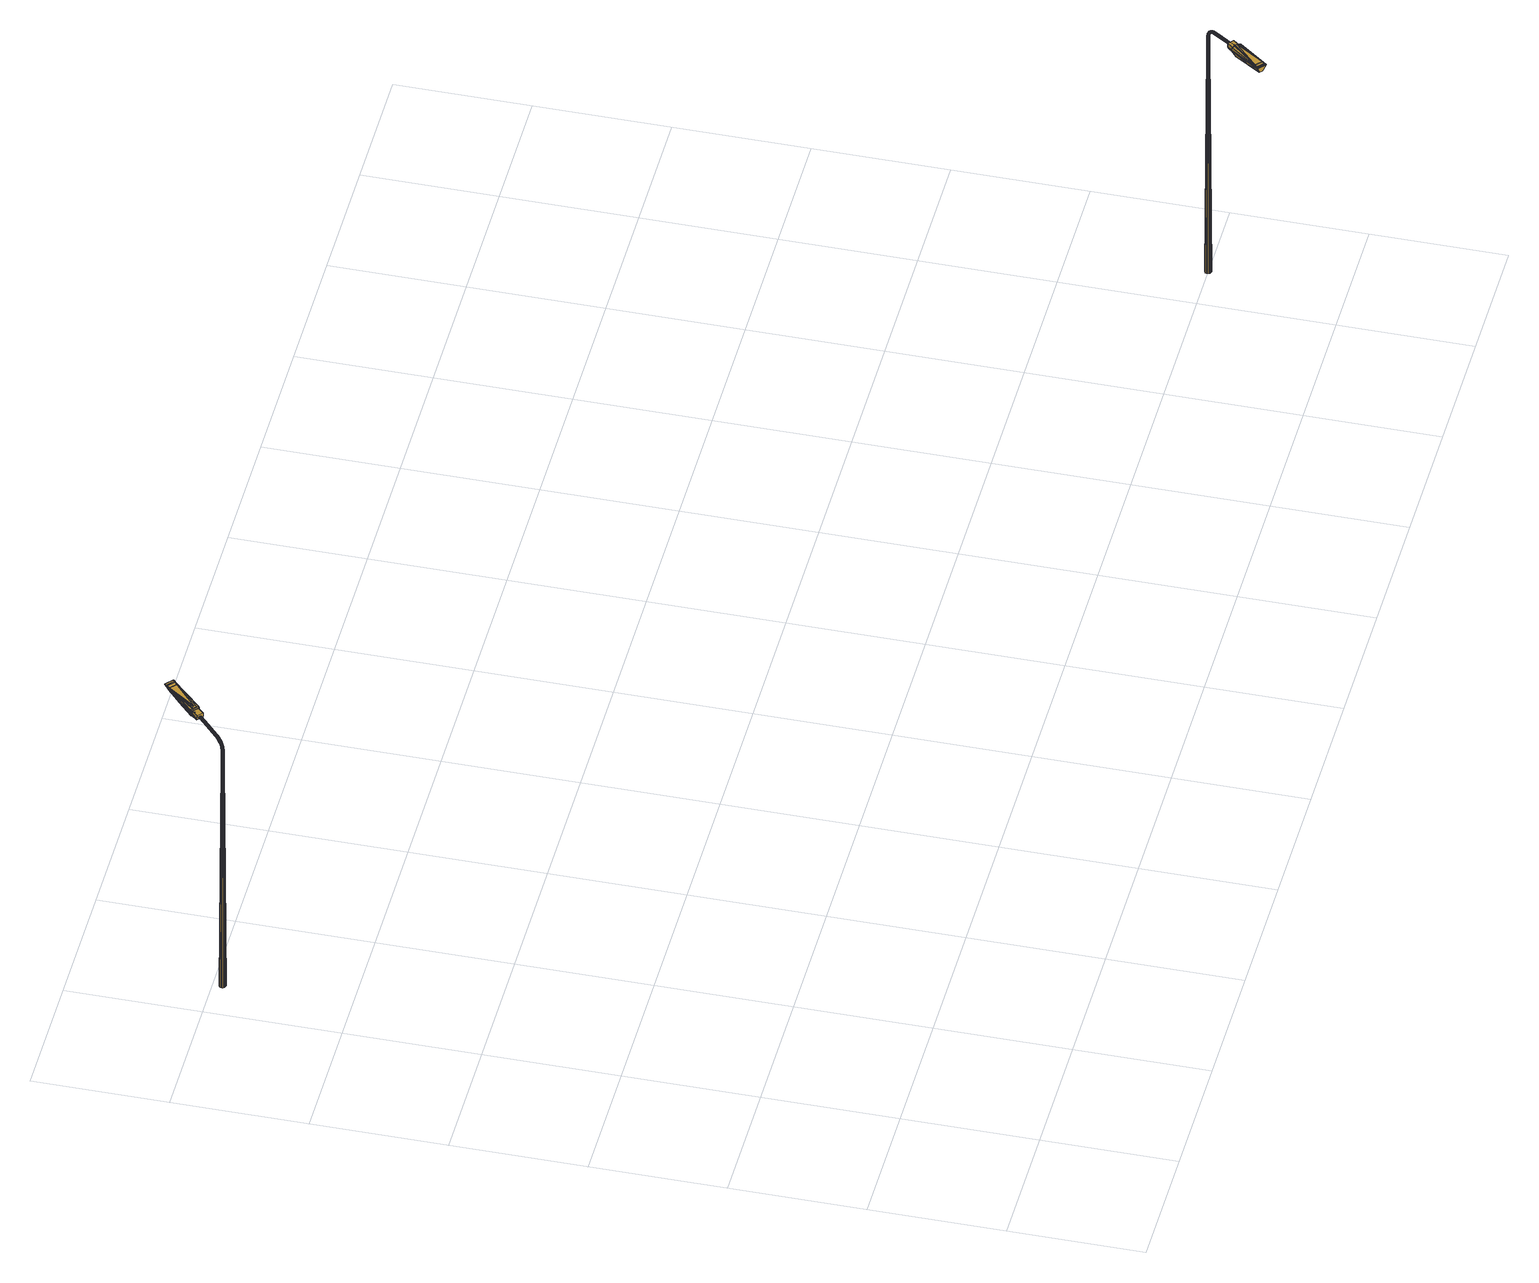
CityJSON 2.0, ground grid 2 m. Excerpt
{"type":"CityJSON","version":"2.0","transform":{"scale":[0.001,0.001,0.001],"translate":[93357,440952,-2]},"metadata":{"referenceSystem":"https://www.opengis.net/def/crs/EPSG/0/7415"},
"CityObjects":{
"cityfurniture1":{"type":"CityFurniture","attributes":{"Lichtpunttype":"Straatverlichting","Brondatum":"12-06-2019","Buurt_nummer":"62","Masttype":"MAST 6M LPH 6M ST VERJ D89 B1","Lamptype":"SON PRO E 50W E27","Buurtnaam":"Hillegersberg Noord","Nummer":"4","Geplaatst_op":"01-01-1998","Wijknummer":"6","Nivo":"0","Datum_laatste_mutatie":"07-06-2019","Straatnaam":"Wilgenoord","Thema":"Lichtmasten","Beheerobject":"23442/OVL-004","Armatuurtype":"490 SGS 203 1X SON 50W <NB>","Objecthoogte":"6","Klasse":"Tertiaire weg","Wijknaam":"Hillegersberg-Schiebroek","class":"Paal","function":"Lichtmast"},"geometry":[{"type":"MultiSurface","lod":"2","boundaries":[[[0,1,2,3,4,5]],[[6,7,8,9,10,11]],[[12,13,14,15,16,17]],[[18,19,20,21,22,23]],[[16,15,14,24,25,26]],[[11,10,9,27,28,29]],[[30,31,20,19,18,32]],[[23,22,21,33,34,35]],[[36,37,38,39]],[[40,41,42,31,30,32]],[[43,44,45,46,47,48]],[[14,49,50,24]],[[51,52,53,54]],[[55,56,45,44,43,57]],[[20,58,59,21]],[[49,60,61,50]],[[62,48,52,51]],[[26,25,24,2,1,0]],[[63,64,65,8,7,6]],[[9,66,67,27]],[[68,69,56,55,57,70]],[[71,5,72,73]],[[74,75,76,66]],[[61,77,78,79]],[[77,80,81,78]],[[82,71,73,83]],[[46,84,36,85]],[[37,82,83,38]],[[48,47,46,85,86,52]],[[80,6,11,81]],[[8,74,66,9]],[[87,88,89,90]],[[50,61,79,91]],[[85,36,39,92]],[[93,94,95,96]],[[97,98,99,100]],[[60,101,77,61]],[[102,23,35,103]],[[75,87,90,76]],[[24,50,91,2]],[[96,95,104,105]],[[59,96,105,106]],[[107,16,26,108]],[[109,63,6,80]],[[21,59,106,33]],[[95,51,54,104]],[[110,111,112,113]],[[88,32,18,89]],[[81,11,29,114]],[[98,115,116,99]],[[2,91,117,3]],[[94,62,51,95]],[[79,78,118,119]],[[52,86,85,92,120,53]],[[76,90,111,110]],[[27,67,121,122]],[[67,110,113,121]],[[66,76,110,67]],[[111,102,103,112]],[[123,124,125,126]],[[127,128,71,82]],[[90,89,102,111]],[[91,79,119,117]],[[115,107,108,116]],[[129,130,131,132]],[[58,93,96,59]],[[133,134,135,136]],[[124,137,138,125]],[[139,17,16,107]],[[84,140,37,36]],[[140,127,82,37]],[[101,109,80,77]],[[141,142,40,143]],[[144,141,143,145]],[[146,147,148,149]],[[13,150,49,14]],[[151,152,142,141]],[[136,135,153,154]],[[78,81,114,118]],[[89,18,23,102]],[[128,0,5,71]],[[135,144,145,153]],[[155,156,157,158]],[[159,160,98,97]],[[161,151,141,144]],[[162,57,43,163]],[[164,165,94,93]],[[147,166,167,148]],[[168,169,170,171]],[[31,172,58,20]],[[145,143,88,87]],[[56,97,100,45]],[[150,173,60,49]],[[132,131,174,175]],[[154,153,75,74]],[[176,177,123,178]],[[171,170,165,164]],[[156,179,180,157]],[[163,43,48,62]],[[153,145,87,75]],[[169,181,162,170]],[[166,155,158,167]],[[181,70,57,162]],[[182,168,171,183]],[[45,100,84,46]],[[184,133,136,185]],[[173,186,101,60]],[[186,187,109,101]],[[188,139,107,115]],[[42,183,172,31]],[[170,162,163,165]],[[116,108,128,127]],[[108,26,0,128]],[[99,116,127,140]],[[165,163,62,94]],[[69,159,97,56]],[[160,188,115,98]],[[143,40,32,88]],[[172,164,93,58]],[[187,189,63,109]],[[65,154,74,8]],[[183,171,164,172]],[[100,99,140,84]],[[190,191,192,193]],[[194,195,196,197]],[[198,199,200,201]],[[177,202,124,123]],[[203,204,168,182]],[[205,206,207,208,209,210]],[[211,212,202,177]],[[213,214,215,216]],[[217,210,209,218]],[[219,220,221,222]],[[223,213,216,224]],[[225,190,193,226]],[[220,227,228,221]],[[227,229,230,228]],[[231,232,155,166]],[[206,223,224,207]],[[233,203,182,234]],[[235,236,237,238]],[[239,240,241,242]],[[202,243,137,124]],[[191,194,197,192]],[[195,244,245,196]],[[246,231,166,147]],[[175,174,70,181]],[[245,247,201,248,249,250]],[[179,251,252,253,254,180]],[[152,255,233,234,256,142]],[[257,239,242,258]],[[214,235,238,215]],[[259,198,201,247,245,244]],[[260,261,184,185,262,189]],[[263,226,264,265,266,267]],[[268,211,177,176]],[[269,246,147,146]],[[270,267,266,243]],[[212,270,243,202]],[[271,268,176,252]],[[272,273,233,255,152,274]],[[275,276,277,184,261,260]],[[278,175,181,169]],[[279,280,179,156]],[[234,182,183,42]],[[281,271,252,251,179,280]],[[282,283,130,129]],[[256,234,42,41,40,142]],[[284,282,129,285]],[[126,125,186,173]],[[137,275,260,138]],[[232,279,156,155]],[[204,278,169,168]],[[243,266,275,137]],[[286,287,288,289]],[[290,291,159,69]],[[265,264,277,276,275,266]],[[292,274,152,151]],[[293,294,13,12,17,295]],[[192,197,296,287]],[[297,292,151,161]],[[296,298,292,297]],[[277,289,133,184]],[[226,193,286,264]],[[287,296,297,288]],[[197,196,298,296]],[[196,245,250,298]],[[193,192,287,286]],[[298,250,274,292]],[[291,299,160,159]],[[264,286,289,277]],[[289,288,134,133]],[[149,148,291,290]],[[273,300,203,233]],[[125,138,187,186]],[[157,180,295,301]],[[302,301,139,188]],[[158,157,301,302]],[[167,158,302,299]],[[288,297,161,134]],[[262,185,65,64,63,189]],[[134,161,144,135]],[[138,260,189,187]],[[185,136,154,65]],[[299,302,188,160]],[[301,295,17,139]],[[148,167,299,291]],[[303,126,173,150]],[[304,285,305,306]],[[305,132,175,278]],[[249,248,273,272,274,250]],[[300,306,204,203]],[[200,307,304,308]],[[178,123,126,303]],[[201,200,308,248]],[[294,303,150,13]],[[252,176,178,253]],[[248,308,300,273]],[[254,253,294,293,295,180]],[[307,284,285,304]],[[285,129,132,305]],[[309,217,218,310]],[[253,178,303,294]],[[308,304,306,300]],[[306,305,278,204]],[[117,119,311,312]],[[29,28,27,122,313,314]],[[53,120,92,315,316,317]],[[314,313,122,318,319,320]],[[3,117,312,321]],[[258,242,270,212]],[[112,103,322,323]],[[54,53,317,324]],[[113,112,323,325]],[[104,54,324,326]],[[106,105,327,328]],[[242,241,267,270]],[[329,257,258,330]],[[5,4,3,321,331,72]],[[105,104,326,327]],[[35,34,33,332,333,334]],[[103,35,334,322]],[[33,106,328,332]],[[229,335,336,230]],[[337,225,226,263,267,241]],[[216,215,338,339]],[[340,341,231,246]],[[341,342,232,231]],[[39,38,343,344]],[[338,345,282,284]],[[342,346,279,232]],[[224,216,339,199]],[[38,83,347,343]],[[207,224,199,198]],[[222,221,340,348]],[[92,39,344,315]],[[83,73,349,347]],[[350,351,352,353,354,355]],[[336,355,354,346]],[[353,352,271,281,280,354]],[[346,354,280,279]],[[345,356,283,282]],[[215,238,345,338]],[[221,228,341,340]],[[238,237,356,345]],[[72,331,321,357,358,359]],[[352,360,268,271]],[[351,361,360,352]],[[362,309,310,363]],[[335,364,355,336]],[[360,330,211,268]],[[330,258,212,211]],[[228,230,342,341]],[[365,146,149,366,131,130]],[[208,207,198,259,244,209]],[[361,329,330,360]],[[367,368,369,370]],[[368,362,363,369]],[[230,336,346,342]],[[218,209,244,195]],[[371,219,222,372,237,236]],[[372,222,348,373,356,237]],[[374,375,239,257]],[[376,374,257,329]],[[240,377,370,225,337,241]],[[339,338,284,307]],[[363,310,194,191]],[[375,378,240,239]],[[379,376,329,361]],[[348,340,246,269]],[[366,149,290,380,174,131]],[[369,363,191,190]],[[310,218,195,194]],[[378,381,367,370,377,240]],[[380,290,69,68,70,174]],[[364,382,383,351,350,355]],[[383,379,361,351]],[[370,369,190,225]],[[199,339,307,200]],[[384,220,219,385]],[[385,219,371,236,386,387]],[[318,388,325,323,322,334,333,332,328,327,326,324,317,316,315,344,343,347,349,359,358,357,389,390,391,392,320,319]],[[311,393,391,390]],[[312,311,390,389]],[[386,236,235,394]],[[356,373,348,269,395,283]],[[393,396,392,391]],[[397,398,399,206,205,210]],[[400,397,210,217]],[[395,269,146,365,130,283]],[[401,229,227,402]],[[403,404,400,405]],[[404,400,217,309]],[[406,385,384,407]],[[376,379,408,409]],[[402,227,220,384]],[[410,411,214,213]],[[399,412,223,206]],[[412,410,213,223]],[[413,414,415,416]],[[394,235,214,411]],[[417,362,368,418]],[[419,418,417,420]],[[335,229,401,421]],[[404,309,362,417]],[[411,410,412,399,398,397,400,404,417,418,422,423,424,415,414,409,408,425,426,427,421,401,402,384,385,387,386,394]],[[364,335,421,427]],[[416,415,424,428]],[[424,378,375,415]],[[383,382,364,427,426,425]],[[422,367,381,378,424,423]],[[415,375,374,414]],[[374,376,409,414]],[[424,423,429,428]],[[430,429,423,422]],[[418,368,367,422]],[[379,383,425,408]],[[431,427,426,425,432,433]],[[434,399,412,435]],[[407,384,402,436]],[[432,425,408,437]],[[438,409,414,413]],[[420,417,404,403]],[[439,401,421,440]],[[440,421,427,431]],[[435,412,410,441]],[[442,411,394,443]],[[437,408,409,438]],[[441,410,411,442]],[[405,400,397,444]],[[406,445,446,386,387,385]],[[436,402,401,439]],[[443,394,386,446]],[[434,447,444,397,398,399]],[[430,422,418,419]],[[122,121,388,318]],[[121,113,325,388]],[[114,29,314,396]],[[73,72,359,349]],[[118,114,396,393]],[[321,312,389,357]],[[119,118,393,311]],[[396,314,320,392]],[[448,449,450,451]],[[452,453,454,455]],[[456,457,458]],[[459,460,461]],[[462,463,464]],[[465,466,467]],[[451,450,468,469]],[[470,452,455,471]],[[472,473,474,475]],[[476,470,477,478,479]],[[480,481,482,483]],[[484,458,485,472,473,486,487,488,489]],[[490,475,474,491,492,493,469,468,494,495,496]],[[485,472,475,490]],[[497,498,499,478,477,500]],[[476,501,502,503,488,487,486,473,472,485,456,453,452,470]],[[487,488,504,493,492]],[[466,459,505,506,507]],[[466,508,509]],[[459,462,449,448]],[[501,510,502]],[[465,511,512]],[[513,465,512,514,462,464,515]],[[516,517,497,498]],[[518,462,514]],[[453,456,519,454]],[[473,486,491,474]],[[459,448,451,505]],[[503,510,489]],[[489,520,521,510]],[[456,485,490,496,519]],[[470,471,500,477]],[[498,516,522,499]],[[448,459,466,467,449]],[[466,465,513,515,464,462,459]],[[482,473,486,483]],[[489,503,488]],[[523,466,508]],[[521,501,476]],[[466,509,459]],[[460,459,466]],[[452,457,453]],[[510,501,521]],[[502,501,524,525]],[[463,461,460,523,508,509]],[[510,503,502]],[[503,502,525,526]],[[466,465,508]],[[459,463,462]],[[527,452,470]],[[508,465,513]],[[528,458,457,527]],[[498,497,529,507,506,499]],[[460,466,523]],[[463,459,509]],[[457,452,527]],[[458,456,485]],[[512,514,518,487,486,473,472,511]],[[459,461,463]],[[471,455,454,519,496,495,529,497,517,497,500]],[[462,464,515,513,465,467,449]],[[486,487,492,491]],[[449,467,494,468,450]],[[528,520,489,484,458]],[[467,466,507,529,495,494]],[[488,503,526,504]],[[520,528,527,470,476,521]],[[463,509,508,513,515,464]],[[457,456,453]],[[451,469,493,504,526,525,524,479,478,499,522,499,506,505]],[[501,476,479,524]],[[530,531,532,533]],[[533,534,535,532]],[[536,537,538,533,532,539]],[[538,540,534,533]],[[541,542,543,544,540,538,537]],[[545,531,530,546]],[[547,548,549,536,539,550,551]],[[532,535,550,539]],[[541,549,548,542]],[[532,531,545,552,553,535]],[[537,536,549,541]],[[554,555,546,530,533,534]]]}]},
"cityfurniture2":{"type":"CityFurniture","attributes":{"Lichtpunttype":"Straatverlichting","Brondatum":"12-06-2019","Buurt_nummer":"62","Masttype":"MAST 6M LPH 6M ST VERJ D89 B1","Lamptype":"SON PRO E 50W E27","Buurtnaam":"Hillegersberg Noord","Nummer":"3","Geplaatst_op":"01-01-1998","Wijknummer":"6","Nivo":"0","Datum_laatste_mutatie":"07-06-2019","Straatnaam":"Wilgenoord","Thema":"Lichtmasten","Beheerobject":"23442/OVL-003","Armatuurtype":"490 SGS 203 1X SON 50W <NB>","Objecthoogte":"6","Klasse":"Tertiaire weg","Wijknaam":"Hillegersberg-Schiebroek","class":"Paal","function":"Lichtmast"},"geometry":[{"type":"MultiSurface","lod":"2","boundaries":[[[556,557,558,559,560,561]],[[562,563,564,565,566,567]],[[568,569,570,571,572,573]],[[574,575,576,577,578,579]],[[572,571,570,580,581,582]],[[567,566,565,583,584,585]],[[586,587,576,575,574,588]],[[579,578,577,589,590,591]],[[592,593,594,595]],[[596,597,598,587,586,588]],[[599,600,601,602,603,604]],[[570,605,606,580]],[[607,608,609,610]],[[611,612,601,600,599,613]],[[576,614,615,577]],[[605,616,617,606]],[[618,604,608,607]],[[582,581,580,558,557,556]],[[619,620,621,564,563,562]],[[565,622,623,583]],[[624,625,612,611,613,626]],[[627,561,628,629]],[[630,631,632,622]],[[617,633,634,635]],[[633,636,637,634]],[[638,627,629,639]],[[602,640,592,641]],[[593,638,639,594]],[[604,603,602,641,642,608]],[[636,562,567,637]],[[564,630,622,565]],[[643,644,645,646]],[[606,617,635,647]],[[641,592,595,648]],[[649,650,651,652]],[[653,654,655,656]],[[616,657,633,617]],[[658,579,591,659]],[[631,643,646,632]],[[580,606,647,558]],[[652,651,660,661]],[[615,652,661,662]],[[663,572,582,664]],[[665,619,562,636]],[[577,615,662,589]],[[651,607,610,660]],[[666,667,668,669]],[[644,588,574,645]],[[637,567,585,670]],[[654,671,672,655]],[[558,647,673,559]],[[650,618,607,651]],[[635,634,674,675]],[[608,642,641,648,676,609]],[[632,646,667,666]],[[583,623,677,678]],[[623,666,669,677]],[[622,632,666,623]],[[667,658,659,668]],[[679,680,681,682]],[[683,684,627,638]],[[646,645,658,667]],[[647,635,675,673]],[[671,663,664,672]],[[685,686,687,688]],[[614,649,652,615]],[[689,690,691,692]],[[680,693,694,681]],[[695,573,572,663]],[[640,696,593,592]],[[696,683,638,593]],[[657,665,636,633]],[[697,698,596,699]],[[700,697,699,701]],[[702,703,704,705]],[[569,706,605,570]],[[707,708,698,697]],[[692,691,709,710]],[[634,637,670,674]],[[645,574,579,658]],[[684,556,561,627]],[[691,700,701,709]],[[711,712,713,714]],[[715,716,654,653]],[[717,707,697,700]],[[718,613,599,719]],[[720,721,650,649]],[[703,722,723,704]],[[724,725,726,727]],[[587,728,614,576]],[[701,699,644,643]],[[612,653,656,601]],[[706,729,616,605]],[[688,687,730,731]],[[710,709,631,630]],[[732,733,679,734]],[[727,726,721,720]],[[712,735,736,713]],[[719,599,604,618]],[[709,701,643,631]],[[725,737,718,726]],[[722,711,714,723]],[[737,626,613,718]],[[738,724,727,739]],[[601,656,640,602]],[[740,689,692,741]],[[729,742,657,616]],[[742,743,665,657]],[[744,695,663,671]],[[598,739,728,587]],[[726,718,719,721]],[[672,664,684,683]],[[664,582,556,684]],[[655,672,683,696]],[[721,719,618,650]],[[625,715,653,612]],[[716,744,671,654]],[[699,596,588,644]],[[728,720,649,614]],[[743,745,619,665]],[[621,710,630,564]],[[739,727,720,728]],[[656,655,696,640]],[[746,747,748,749]],[[750,751,752,753]],[[754,755,756,757]],[[733,758,680,679]],[[759,760,724,738]],[[761,762,763,764,765,766]],[[767,768,758,733]],[[769,770,771,772]],[[773,766,765,774]],[[775,776,777,778]],[[779,769,772,780]],[[781,746,749,782]],[[776,783,784,777]],[[783,785,786,784]],[[787,788,711,722]],[[762,779,780,763]],[[789,759,738,790]],[[791,792,793,794]],[[795,796,797,798]],[[758,799,693,680]],[[747,750,753,748]],[[751,800,801,752]],[[802,787,722,703]],[[731,730,626,737]],[[801,803,757,804,805,806]],[[735,807,808,809,810,736]],[[708,811,789,790,812,698]],[[813,795,798,814]],[[770,791,794,771]],[[815,754,757,803,801,800]],[[816,817,740,741,818,745]],[[819,782,820,821,822,823]],[[824,767,733,732]],[[825,802,703,702]],[[826,823,822,799]],[[768,826,799,758]],[[827,824,732,808]],[[828,829,789,811,708,830]],[[831,832,833,740,817,816]],[[834,731,737,725]],[[835,836,735,712]],[[790,738,739,598]],[[837,827,808,807,735,836]],[[838,839,686,685]],[[812,790,598,597,596,698]],[[840,838,685,841]],[[682,681,742,729]],[[693,831,816,694]],[[788,835,712,711]],[[760,834,725,724]],[[799,822,831,693]],[[842,843,844,845]],[[846,847,715,625]],[[821,820,833,832,831,822]],[[848,830,708,707]],[[849,850,569,568,573,851]],[[748,753,852,843]],[[853,848,707,717]],[[852,854,848,853]],[[833,845,689,740]],[[782,749,842,820]],[[843,852,853,844]],[[753,752,854,852]],[[752,801,806,854]],[[749,748,843,842]],[[854,806,830,848]],[[847,855,716,715]],[[820,842,845,833]],[[845,844,690,689]],[[705,704,847,846]],[[829,856,759,789]],[[681,694,743,742]],[[713,736,851,857]],[[858,857,695,744]],[[714,713,857,858]],[[723,714,858,855]],[[844,853,717,690]],[[818,741,621,620,619,745]],[[690,717,700,691]],[[694,816,745,743]],[[741,692,710,621]],[[855,858,744,716]],[[857,851,573,695]],[[704,723,855,847]],[[859,682,729,706]],[[860,841,861,862]],[[861,688,731,834]],[[805,804,829,828,830,806]],[[856,862,760,759]],[[756,863,860,864]],[[734,679,682,859]],[[757,756,864,804]],[[850,859,706,569]],[[808,732,734,809]],[[804,864,856,829]],[[810,809,850,849,851,736]],[[863,840,841,860]],[[841,685,688,861]],[[865,773,774,866]],[[809,734,859,850]],[[864,860,862,856]],[[862,861,834,760]],[[673,675,867,868]],[[585,584,583,678,869,870]],[[609,676,648,871,872,873]],[[870,869,678,874,875,876]],[[559,673,868,877]],[[814,798,826,768]],[[668,659,878,879]],[[610,609,873,880]],[[669,668,879,881]],[[660,610,880,882]],[[662,661,883,884]],[[798,797,823,826]],[[885,813,814,886]],[[561,560,559,877,887,628]],[[661,660,882,883]],[[591,590,589,888,889,890]],[[659,591,890,878]],[[589,662,884,888]],[[785,891,892,786]],[[893,781,782,819,823,797]],[[772,771,894,895]],[[896,897,787,802]],[[897,898,788,787]],[[595,594,899,900]],[[894,901,838,840]],[[898,902,835,788]],[[780,772,895,755]],[[594,639,903,899]],[[763,780,755,754]],[[778,777,896,904]],[[648,595,900,871]],[[639,629,905,903]],[[906,907,908,909,910,911]],[[892,911,910,902]],[[909,908,827,837,836,910]],[[902,910,836,835]],[[901,912,839,838]],[[771,794,901,894]],[[777,784,897,896]],[[794,793,912,901]],[[628,887,877,913,914,915]],[[908,916,824,827]],[[907,917,916,908]],[[918,865,866,919]],[[891,920,911,892]],[[916,886,767,824]],[[886,814,768,767]],[[784,786,898,897]],[[921,702,705,922,687,686]],[[764,763,754,815,800,765]],[[917,885,886,916]],[[923,924,925,926]],[[924,918,919,925]],[[786,892,902,898]],[[774,765,800,751]],[[927,775,778,928,793,792]],[[928,778,904,929,912,793]],[[930,931,795,813]],[[932,930,813,885]],[[796,933,926,781,893,797]],[[895,894,840,863]],[[919,866,750,747]],[[931,934,796,795]],[[935,932,885,917]],[[904,896,802,825]],[[922,705,846,936,730,687]],[[925,919,747,746]],[[866,774,751,750]],[[934,937,923,926,933,796]],[[936,846,625,624,626,730]],[[920,938,939,907,906,911]],[[939,935,917,907]],[[926,925,746,781]],[[755,895,863,756]],[[940,776,775,941]],[[941,775,927,792,942,943]],[[874,944,881,879,878,890,889,888,884,883,882,880,873,872,871,900,899,903,905,915,914,913,945,946,947,948,876,875]],[[867,949,947,946]],[[868,867,946,945]],[[942,792,791,950]],[[912,929,904,825,951,839]],[[949,952,948,947]],[[953,954,955,762,761,766]],[[956,953,766,773]],[[951,825,702,921,686,839]],[[957,785,783,958]],[[959,960,956,961]],[[960,956,773,865]],[[962,941,940,963]],[[932,935,964,965]],[[958,783,776,940]],[[966,967,770,769]],[[955,968,779,762]],[[968,966,769,779]],[[969,970,971,972]],[[950,791,770,967]],[[973,918,924,974]],[[975,974,973,976]],[[891,785,957,977]],[[960,865,918,973]],[[967,966,968,955,954,953,956,960,973,974,978,979,980,971,970,965,964,981,982,983,977,957,958,940,941,943,942,950]],[[920,891,977,983]],[[972,971,980,984]],[[980,934,931,971]],[[939,938,920,983,982,981]],[[978,923,937,934,980,979]],[[971,931,930,970]],[[930,932,965,970]],[[980,979,985,984]],[[986,985,979,978]],[[974,924,923,978]],[[935,939,981,964]],[[987,983,982,981,988,989]],[[990,955,968,991]],[[963,940,958,992]],[[988,981,964,993]],[[994,965,970,969]],[[976,973,960,959]],[[995,957,977,996]],[[996,977,983,987]],[[991,968,966,997]],[[998,967,950,999]],[[993,964,965,994]],[[997,966,967,998]],[[961,956,953,1000]],[[962,1001,1002,942,943,941]],[[992,958,957,995]],[[999,950,942,1002]],[[990,1003,1000,953,954,955]],[[986,978,974,975]],[[678,677,944,874]],[[677,669,881,944]],[[670,585,870,952]],[[629,628,915,905]],[[674,670,952,949]],[[877,868,945,913]],[[675,674,949,867]],[[952,870,876,948]],[[1004,1005,1006,1007]],[[1008,1009,1010,1011]],[[1012,1013,1014]],[[1015,1016,1017]],[[1018,1019,1020]],[[1021,1022,1023]],[[1007,1006,1024,1025]],[[1026,1008,1011,1027]],[[1028,1029,1030,1031]],[[1032,1026,1033,1034,1035]],[[1036,1037,1038,1039]],[[1040,1014,1041,1028,1029,1042,1043,1044,1045]],[[1046,1031,1030,1047,1048,1049,1025,1024,1050,1051,1052]],[[1041,1028,1031,1046]],[[1053,1054,1055,1034,1033,1056]],[[1032,1057,1058,1059,1044,1043,1042,1029,1028,1041,1012,1009,1008,1026]],[[1043,1044,1060,1049,1048]],[[1022,1015,1061,1062,1063]],[[1022,1064,1065]],[[1015,1018,1005,1004]],[[1057,1066,1058]],[[1021,1067,1068]],[[1069,1021,1068,1070,1018,1020,1071]],[[1072,1073,1053,1054]],[[1074,1018,1070]],[[1009,1012,1075,1010]],[[1029,1042,1047,1030]],[[1015,1004,1007,1061]],[[1059,1066,1045]],[[1045,1076,1077,1066]],[[1012,1041,1046,1052,1075]],[[1026,1027,1056,1033]],[[1054,1072,1078,1055]],[[1004,1015,1022,1023,1005]],[[1022,1021,1069,1071,1020,1018,1015]],[[1038,1029,1042,1039]],[[1045,1059,1044]],[[1079,1022,1064]],[[1077,1057,1032]],[[1022,1065,1015]],[[1016,1015,1022]],[[1008,1013,1009]],[[1066,1057,1077]],[[1058,1057,1080,1081]],[[1019,1017,1016,1079,1064,1065]],[[1066,1059,1058]],[[1059,1058,1081,1082]],[[1022,1021,1064]],[[1015,1019,1018]],[[1083,1008,1026]],[[1064,1021,1069]],[[1084,1014,1013,1083]],[[1054,1053,1085,1063,1062,1055]],[[1016,1022,1079]],[[1019,1015,1065]],[[1013,1008,1083]],[[1014,1012,1041]],[[1068,1070,1074,1043,1042,1029,1028,1067]],[[1015,1017,1019]],[[1027,1011,1010,1075,1052,1051,1085,1053,1073,1053,1056]],[[1018,1020,1071,1069,1021,1023,1005]],[[1042,1043,1048,1047]],[[1005,1023,1050,1024,1006]],[[1084,1076,1045,1040,1014]],[[1023,1022,1063,1085,1051,1050]],[[1044,1059,1082,1060]],[[1076,1084,1083,1026,1032,1077]],[[1019,1065,1064,1069,1071,1020]],[[1013,1012,1009]],[[1007,1025,1049,1060,1082,1081,1080,1035,1034,1055,1078,1055,1062,1061]],[[1057,1032,1035,1080]],[[1086,1087,1088,1089]],[[1089,1090,1091,1088]],[[1092,1093,1094,1089,1088,1095]],[[1094,1096,1090,1089]],[[1097,1098,1099,1100,1096,1094,1093]],[[1101,1087,1086,1102]],[[1103,1104,1105,1092,1095,1106,1107]],[[1088,1091,1106,1095]],[[1097,1105,1104,1098]],[[1088,1087,1101,1108,1109,1091]],[[1093,1092,1105,1097]],[[1110,1111,1102,1086,1089,1090]]]}]}
},
"vertices":[
[496,11915,4779],[496,11914,4782],[495,11913,4784],[509,11929,4792],[510,11930,4789],[510,11930,4787],[487,11883,4790],[488,11881,4790],[490,11879,4791],[505,11895,4802],[502,11897,4801],[501,11899,4801],[461,11874,4746],[459,11873,4748],[471,11886,4762],[471,11886,4760],[473,11888,4758],[461,11875,4744],[522,11887,4788],[523,11887,4786],[524,11888,4784],[537,11904,4792],[537,11903,4794],[537,11903,4796],[483,11899,4774],[483,11900,4772],[484,11901,4770],[519,11912,4810],[517,11914,4810],[516,11916,4809],[510,11873,4776],[511,11874,4774],[509,11872,4778],[551,11920,4797],[551,11920,4799],[551,11919,4802],[523,11923,4774],[519,11927,4776],[532,11942,4780],[536,11938,4778],[497,11858,4766],[498,11859,4764],[499,11860,4762],[506,11890,4758],[505,11893,4758],[503,11894,4757],[515,11907,4766],[516,11905,4767],[518,11903,4767],[469,11883,4766],[481,11897,4778],[534,11914,4776],[530,11917,4774],[544,11932,4778],[547,11929,4780],[494,11880,4747],[492,11881,4746],[496,11878,4747],[525,11890,4779],[538,11905,4787],[468,11880,4770],[481,11894,4782],[521,11899,4769],[474,11868,4777],[475,11866,4777],[477,11864,4777],[508,11892,4801],[524,11909,4809],[484,11869,4734],[482,11870,4734],[486,11867,4734],[512,11930,4782],[524,11946,4792],[526,11945,4787],[495,11876,4790],[499,11874,4788],[513,11890,4799],[482,11890,4786],[496,11906,4796],[495,11910,4793],[484,11887,4788],[498,11903,4799],[515,11929,4778],[529,11944,4783],[511,11910,4767],[527,11921,4773],[529,11920,4773],[503,11872,4786],[506,11871,4782],[520,11887,4793],[517,11888,4796],[494,11912,4788],[540,11935,4778],[525,11892,4775],[524,11896,4771],[536,11910,4778],[538,11907,4782],[488,11885,4747],[484,11887,4748],[495,11899,4760],[499,11897,4758],[469,11876,4773],[534,11903,4801],[549,11919,4806],[550,11925,4783],[551,11922,4787],[552,11920,4792],[476,11889,4754],[487,11901,4766],[471,11872,4775],[527,11906,4808],[531,11904,4805],[546,11921,4810],[543,11923,4813],[512,11919,4808],[480,11888,4751],[491,11901,4762],[508,11928,4796],[510,11923,4805],[509,11925,4801],[541,11934,4778],[538,11926,4815],[534,11929,4816],[437,11845,4719],[437,11840,4722],[447,11851,4740],[446,11855,4738],[503,11914,4771],[499,11915,4775],[465,11836,4688],[463,11840,4687],[469,11848,4704],[472,11843,4705],[458,11835,4744],[463,11833,4742],[473,11845,4760],[469,11847,4761],[438,11835,4723],[448,11846,4742],[465,11877,4741],[506,11913,4769],[482,11844,4755],[486,11845,4751],[494,11857,4770],[478,11844,4758],[490,11858,4773],[459,11844,4687],[455,11847,4687],[462,11855,4704],[466,11851,4704],[457,11871,4751],[472,11832,4738],[475,11833,4735],[486,11859,4775],[481,11861,4777],[445,11849,4689],[441,11849,4691],[448,11857,4709],[452,11857,4707],[478,11873,4734],[474,11876,4736],[468,11832,4740],[499,11874,4748],[510,11886,4760],[513,11879,4766],[512,11882,4762],[450,11849,4688],[457,11856,4705],[491,11854,4741],[490,11858,4738],[501,11870,4751],[502,11866,4754],[512,11875,4770],[456,11866,4755],[477,11856,4720],[480,11852,4721],[431,11841,4697],[430,11836,4699],[438,11849,4717],[437,11847,4693],[443,11855,4711],[489,11863,4736],[490,11850,4744],[501,11863,4758],[454,11838,4744],[465,11850,4762],[457,11863,4758],[458,11858,4760],[469,11876,4738],[461,11854,4761],[430,11803,4658],[435,11801,4658],[439,11806,4681],[434,11808,4681],[440,11801,4657],[445,11802,4656],[449,11806,4678],[444,11806,4680],[452,11807,4654],[455,11811,4653],[459,11815,4673],[457,11812,4675],[429,11831,4701],[481,11839,4729],[481,11843,4726],[447,11802,4611],[449,11803,4611],[449,11804,4632],[448,11803,4633],[447,11801,4633],[445,11800,4611],[423,11829,4678],[423,11825,4680],[454,11812,4610],[454,11817,4610],[455,11818,4631],[455,11813,4631],[441,11798,4611],[442,11799,4634],[448,11831,4610],[443,11834,4610],[444,11834,4630],[448,11832,4630],[452,11807,4611],[453,11808,4632],[425,11806,4658],[430,11811,4682],[438,11835,4610],[439,11836,4631],[433,11836,4610],[434,11837,4631],[445,11843,4669],[440,11843,4670],[478,11836,4732],[488,11848,4748],[453,11822,4610],[451,11827,4610],[451,11828,4630],[454,11823,4631],[417,11811,4634],[419,11807,4635],[422,11810,4658],[420,11814,4658],[430,11826,4703],[449,11803,4655],[453,11809,4677],[450,11841,4669],[455,11810,4676],[462,11818,4695],[461,11817,4696],[459,11815,4697],[435,11845,4694],[434,11844,4695],[441,11852,4714],[442,11853,4713],[477,11835,4733],[486,11846,4750],[416,11816,4634],[419,11819,4657],[451,11806,4655],[451,11842,4744],[451,11840,4744],[463,11852,4761],[428,11814,4682],[436,11818,4704],[434,11820,4704],[433,11822,4703],[427,11815,4681],[425,11834,4677],[454,11839,4668],[424,11820,4681],[428,11838,4675],[468,11825,4716],[469,11827,4714],[467,11824,4717],[441,11831,4724],[442,11829,4725],[444,11827,4725],[481,11848,4723],[436,11843,4672],[431,11841,4673],[430,11839,4674],[460,11830,4669],[457,11834,4669],[461,11825,4670],[466,11831,4689],[440,11815,4703],[445,11813,4703],[453,11822,4723],[448,11824,4724],[474,11860,4719],[469,11863,4720],[462,11822,4719],[451,11863,4730],[449,11862,4732],[452,11865,4729],[450,11813,4701],[458,11822,4722],[455,11814,4699],[465,11865,4721],[472,11830,4711],[456,11866,4726],[460,11867,4723],[447,11859,4735],[466,11827,4691],[473,11838,4707],[473,11834,4709],[461,11821,4672],[465,11822,4693],[436,11797,4611],[437,11798,4634],[523,11942,4806],[522,11944,4802],[532,11931,4815],[531,11932,4815],[933,12380,4887],[935,12379,4887],[937,12377,4887],[928,12375,4925],[926,12377,4924],[925,12378,4924],[523,11945,4797],[943,12365,4915],[940,12367,4919],[941,12374,4889],[937,12369,4922],[943,12370,4892],[945,12368,4896],[945,12365,4901],[416,11821,4634],[419,11824,4656],[524,11946,4794],[945,12365,4906],[945,12365,4908],[945,12365,4911],[428,11835,4610],[429,11836,4631],[424,11808,4658],[458,11821,4651],[457,11816,4652],[446,11837,4650],[442,11839,4650],[437,11840,4651],[926,12387,4889],[929,12384,4887],[457,11826,4650],[432,11839,4652],[922,12389,4892],[450,11834,4650],[919,12390,4896],[423,11832,4632],[421,11829,4632],[424,11832,4654],[426,11835,4653],[427,11836,4653],[424,11833,4632],[453,11830,4650],[917,12391,4906],[917,12391,4903],[917,12391,4901],[420,11829,4655],[418,11826,4633],[431,11797,4611],[432,11798,4634],[424,11832,4611],[460,11842,4687],[467,11850,4704],[422,11802,4611],[426,11799,4611],[427,11800,4635],[423,11803,4635],[449,11829,4610],[449,11830,4630],[452,11833,4650],[415,11816,4611],[416,11811,4611],[416,11821,4611],[421,11805,4635],[419,11806,4611],[417,11825,4611],[475,11859,4720],[420,11804,4611],[422,11831,4611],[420,11829,4611],[443,11834,4340],[448,11831,4340],[451,11827,4340],[449,11829,4340],[932,12372,4924],[916,12390,4911],[917,12388,4915],[919,12385,4919],[922,12382,4922],[525,11939,4810],[453,11822,4340],[455,11836,4669],[528,11937,4813],[445,11800,4340],[447,11802,4340],[449,11803,4340],[441,11798,4340],[433,11836,4340],[438,11835,4340],[438,11769,314],[436,11797,4340],[449,11771,314],[466,11852,314],[456,11858,314],[417,11825,4340],[416,11821,4340],[454,11812,4340],[454,11817,4340],[452,11807,4340],[387,11814,314],[415,11816,4340],[416,11811,4340],[389,11801,314],[431,11797,4340],[426,11799,4340],[413,11774,314],[425,11769,314],[428,11835,4340],[422,11802,4340],[420,11804,4340],[419,11806,4340],[420,11829,4340],[422,11831,4340],[424,11832,4340],[395,11790,314],[399,11785,314],[403,11781,314],[409,11856,314],[399,11848,314],[403,11852,314],[470,11784,314],[478,11795,314],[444,11863,314],[392,11837,314],[388,11825,314],[432,11864,314],[420,11861,314],[481,11807,314],[482,11819,314],[480,11831,314],[461,11777,314],[470,11847,314],[474,11843,314],[466,11780,314],[956,12296,4884],[929,12265,4877],[931,12263,4877],[958,12294,4884],[1225,12819,4968],[1036,12606,4920],[1033,12608,4920],[1222,12822,4968],[848,12393,4872],[1068,12588,4833],[880,12375,4780],[1347,12738,4984],[891,12331,4962],[903,12317,4956],[938,12276,4925],[915,12303,4945],[911,12300,4925],[830,12372,4925],[1238,12834,4984],[820,12361,4877],[929,12261,4877],[930,12262,4873],[1239,12835,4972],[1236,12837,4972],[837,12350,4866],[839,12349,4866],[836,12346,4865],[835,12347,4865],[1347,12739,4972],[1241,12838,4972],[1352,12740,4972],[1350,12737,4972],[916,12284,4831],[841,12351,4831],[840,12350,4844],[916,12284,4844],[908,12350,4780],[822,12364,4866],[914,12282,4866],[917,12280,4866],[931,12267,4866],[935,12327,4780],[820,12361,4865],[912,12279,4865],[914,12277,4865],[930,12263,4865],[818,12359,4877],[815,12362,4877],[817,12363,4865],[1238,12840,4980],[1349,12741,4980],[1352,12739,4980],[1238,12840,4972],[1333,12723,4968],[1145,12510,4920],[957,12297,4872],[933,12266,4866],[1349,12736,4984],[1351,12738,4984],[1240,12836,4984],[860,12352,4945],[888,12327,4945],[1123,12539,4833],[836,12349,4881],[834,12347,4918],[856,12348,4925],[913,12276,4918],[884,12323,4925],[1347,12739,4980],[1236,12837,4980],[915,12279,4881],[845,12395,4872],[1305,12755,4872],[1311,12752,4886],[1350,12737,4980],[876,12341,4956],[1336,12721,4968],[1147,12508,4920],[959,12295,4872],[1256,12801,4886],[1260,12795,4872],[1237,12839,4984],[765,12265,4823],[840,12198,4823],[839,12197,4845],[763,12264,4845],[838,12348,4865],[914,12281,4865],[839,12192,4844],[760,12263,4844],[762,12265,4845],[841,12195,4845],[837,12350,4865],[756,12258,4907],[835,12348,4918],[838,12351,4881],[839,12352,4866],[918,12286,4831],[842,12353,4831],[917,12281,4881],[915,12278,4918],[835,12188,4907],[916,12279,4865],[918,12282,4866],[917,12285,4844],[916,12284,4866],[840,12350,4866],[841,12352,4844],
[18654,1905,4612],[18654,1906,4615],[18655,1907,4617],[18641,1891,4625],[18640,1890,4622],[18640,1890,4620],[18663,1937,4623],[18662,1939,4623],[18660,1941,4624],[18645,1925,4635],[18648,1923,4634],[18649,1921,4634],[18689,1946,4579],[18691,1947,4581],[18679,1934,4595],[18679,1934,4593],[18677,1932,4591],[18689,1945,4577],[18628,1933,4621],[18627,1933,4619],[18626,1932,4617],[18613,1916,4625],[18613,1917,4627],[18613,1917,4629],[18667,1921,4607],[18667,1920,4605],[18666,1919,4603],[18631,1908,4643],[18633,1906,4643],[18634,1904,4642],[18640,1947,4609],[18639,1946,4607],[18641,1948,4611],[18599,1900,4630],[18599,1900,4632],[18599,1901,4635],[18627,1897,4607],[18631,1893,4609],[18618,1878,4613],[18614,1882,4611],[18653,1962,4599],[18652,1961,4597],[18651,1960,4595],[18644,1930,4591],[18645,1927,4591],[18647,1926,4590],[18635,1913,4599],[18634,1915,4600],[18632,1917,4600],[18681,1937,4599],[18669,1923,4611],[18616,1906,4609],[18620,1903,4607],[18606,1888,4611],[18603,1891,4613],[18656,1940,4580],[18658,1939,4579],[18654,1942,4580],[18625,1930,4612],[18612,1915,4620],[18682,1940,4603],[18669,1926,4615],[18629,1921,4602],[18676,1952,4610],[18675,1954,4610],[18673,1956,4610],[18642,1928,4634],[18626,1911,4642],[18666,1951,4567],[18668,1950,4567],[18664,1953,4567],[18638,1890,4615],[18626,1874,4625],[18624,1875,4620],[18655,1944,4623],[18651,1946,4621],[18637,1930,4632],[18668,1930,4619],[18654,1914,4629],[18655,1910,4626],[18666,1933,4621],[18652,1917,4632],[18635,1891,4611],[18621,1876,4616],[18639,1910,4600],[18623,1899,4606],[18621,1900,4606],[18647,1948,4619],[18644,1949,4615],[18630,1933,4626],[18633,1932,4629],[18656,1908,4621],[18610,1885,4611],[18625,1928,4608],[18626,1924,4604],[18614,1910,4611],[18612,1913,4615],[18662,1935,4580],[18666,1933,4581],[18655,1921,4593],[18651,1923,4591],[18681,1944,4606],[18616,1917,4634],[18601,1901,4639],[18600,1895,4616],[18599,1898,4620],[18598,1900,4625],[18674,1931,4587],[18663,1919,4599],[18679,1948,4608],[18623,1914,4641],[18619,1916,4638],[18604,1899,4643],[18607,1897,4646],[18638,1901,4641],[18670,1932,4584],[18659,1919,4595],[18642,1892,4629],[18640,1897,4638],[18641,1895,4634],[18609,1886,4611],[18612,1894,4648],[18616,1891,4649],[18713,1975,4552],[18713,1980,4555],[18703,1969,4573],[18704,1965,4571],[18647,1906,4604],[18651,1905,4608],[18685,1984,4521],[18687,1980,4520],[18681,1972,4537],[18678,1977,4538],[18692,1985,4577],[18687,1987,4575],[18677,1975,4593],[18681,1973,4594],[18712,1985,4556],[18702,1974,4575],[18685,1943,4574],[18644,1907,4602],[18668,1976,4588],[18664,1975,4584],[18656,1963,4603],[18672,1976,4591],[18660,1962,4606],[18691,1976,4520],[18695,1973,4520],[18688,1965,4537],[18684,1969,4537],[18693,1949,4584],[18678,1988,4571],[18675,1987,4568],[18664,1961,4608],[18669,1959,4610],[18705,1971,4522],[18709,1971,4524],[18702,1963,4542],[18698,1963,4540],[18672,1947,4567],[18676,1944,4569],[18682,1988,4573],[18651,1946,4581],[18640,1934,4593],[18637,1941,4599],[18638,1938,4595],[18700,1971,4521],[18693,1964,4538],[18659,1966,4574],[18660,1962,4571],[18649,1950,4584],[18648,1954,4587],[18638,1945,4603],[18694,1954,4588],[18673,1964,4553],[18670,1968,4554],[18719,1979,4530],[18720,1984,4532],[18712,1971,4550],[18713,1973,4526],[18707,1965,4544],[18661,1957,4569],[18660,1970,4577],[18649,1957,4591],[18696,1982,4577],[18685,1970,4595],[18693,1957,4591],[18692,1962,4593],[18681,1944,4571],[18689,1966,4594],[18720,2017,4491],[18715,2019,4491],[18711,2014,4514],[18716,2012,4514],[18710,2019,4490],[18705,2018,4489],[18701,2014,4511],[18706,2014,4513],[18698,2013,4487],[18695,2009,4486],[18691,2005,4506],[18693,2008,4508],[18721,1989,4534],[18669,1981,4562],[18669,1977,4559],[18703,2018,4444],[18701,2017,4444],[18701,2016,4465],[18702,2017,4466],[18703,2019,4466],[18705,2020,4444],[18727,1991,4511],[18727,1995,4513],[18696,2008,4443],[18696,2003,4443],[18695,2002,4464],[18695,2007,4464],[18709,2022,4444],[18708,2021,4467],[18702,1989,4443],[18707,1986,4443],[18706,1986,4463],[18702,1988,4463],[18698,2013,4444],[18697,2012,4465],[18725,2014,4491],[18720,2009,4515],[18712,1985,4443],[18711,1984,4464],[18717,1984,4443],[18716,1983,4464],[18705,1977,4502],[18710,1977,4503],[18672,1984,4565],[18662,1972,4581],[18697,1998,4443],[18699,1993,4443],[18699,1992,4463],[18696,1997,4464],[18733,2009,4467],[18731,2013,4468],[18728,2010,4491],[18730,2006,4491],[18720,1994,4536],[18701,2017,4488],[18697,2011,4510],[18700,1979,4502],[18695,2010,4509],[18688,2002,4528],[18689,2003,4529],[18691,2005,4530],[18715,1975,4527],[18716,1976,4528],[18709,1968,4547],[18708,1967,4546],[18673,1985,4566],[18664,1974,4583],[18734,2004,4467],[18731,2001,4490],[18699,2014,4488],[18699,1978,4577],[18699,1980,4577],[18687,1968,4594],[18722,2006,4515],[18714,2002,4537],[18716,2000,4537],[18717,1998,4536],[18723,2005,4514],[18725,1986,4510],[18696,1981,4501],[18726,2000,4514],[18722,1982,4508],[18682,1995,4549],[18681,1993,4547],[18683,1996,4550],[18709,1989,4557],[18708,1991,4558],[18706,1993,4558],[18669,1972,4556],[18714,1977,4505],[18719,1979,4506],[18720,1981,4507],[18690,1990,4502],[18693,1986,4502],[18689,1995,4503],[18684,1989,4522],[18710,2005,4536],[18705,2007,4536],[18697,1998,4556],[18702,1996,4557],[18676,1960,4552],[18681,1957,4553],[18688,1998,4552],[18699,1957,4563],[18701,1958,4565],[18698,1955,4562],[18700,2007,4534],[18692,1998,4555],[18695,2006,4532],[18685,1955,4554],[18678,1990,4544],[18694,1954,4559],[18690,1953,4556],[18703,1961,4568],[18684,1993,4524],[18677,1982,4540],[18677,1986,4542],[18689,1999,4505],[18685,1998,4526],[18714,2023,4444],[18713,2022,4467],[18627,1878,4639],[18628,1876,4635],[18618,1889,4648],[18619,1888,4648],[18217,1440,4720],[18215,1441,4720],[18213,1443,4720],[18222,1445,4758],[18224,1443,4757],[18225,1442,4757],[18627,1875,4630],[18207,1455,4748],[18210,1453,4752],[18209,1446,4722],[18213,1451,4755],[18207,1450,4725],[18205,1452,4729],[18205,1455,4734],[18734,1999,4467],[18731,1996,4489],[18626,1874,4627],[18205,1455,4739],[18205,1455,4741],[18205,1455,4744],[18722,1985,4443],[18721,1984,4464],[18726,2012,4491],[18692,1999,4484],[18693,2004,4485],[18704,1983,4483],[18708,1981,4483],[18713,1980,4484],[18224,1433,4722],[18221,1436,4720],[18693,1994,4483],[18718,1981,4485],[18228,1431,4725],[18700,1986,4483],[18231,1430,4729],[18727,1988,4465],[18729,1991,4465],[18726,1988,4487],[18724,1985,4486],[18723,1984,4486],[18726,1987,4465],[18697,1990,4483],[18233,1429,4739],[18233,1429,4736],[18233,1429,4734],[18730,1991,4488],[18732,1994,4466],[18719,2023,4444],[18718,2022,4467],[18726,1988,4444],[18690,1978,4520],[18683,1970,4537],[18728,2018,4444],[18724,2021,4444],[18723,2020,4468],[18727,2017,4468],[18701,1991,4443],[18701,1990,4463],[18698,1987,4483],[18735,2004,4444],[18734,2009,4444],[18734,1999,4444],[18729,2015,4468],[18731,2014,4444],[18733,1995,4444],[18675,1961,4553],[18730,2016,4444],[18728,1989,4444],[18730,1991,4444],[18707,1986,4173],[18702,1989,4173],[18699,1993,4173],[18701,1991,4173],[18218,1448,4757],[18234,1430,4744],[18233,1432,4748],[18231,1435,4752],[18228,1438,4755],[18625,1881,4643],[18697,1998,4173],[18695,1984,4502],[18622,1883,4646],[18705,2020,4173],[18703,2018,4173],[18701,2017,4173],[18709,2022,4173],[18717,1984,4173],[18712,1985,4173],[18712,2051,147],[18714,2023,4173],[18701,2049,147],[18684,1968,147],[18694,1962,147],[18733,1995,4173],[18734,1999,4173],[18696,2008,4173],[18696,2003,4173],[18698,2013,4173],[18763,2006,147],[18735,2004,4173],[18734,2009,4173],[18761,2019,147],[18719,2023,4173],[18724,2021,4173],[18737,2046,147],[18725,2051,147],[18722,1985,4173],[18728,2018,4173],[18730,2016,4173],[18731,2014,4173],[18730,1991,4173],[18728,1989,4173],[18726,1988,4173],[18755,2030,147],[18751,2035,147],[18747,2039,147],[18741,1964,147],[18751,1972,147],[18747,1968,147],[18680,2036,147],[18672,2025,147],[18706,1957,147],[18758,1983,147],[18762,1995,147],[18718,1956,147],[18730,1959,147],[18669,2013,147],[18668,2001,147],[18670,1989,147],[18689,2043,147],[18680,1973,147],[18676,1977,147],[18684,2040,147],[18194,1524,4717],[18221,1555,4710],[18219,1557,4710],[18192,1526,4717],[17925,1001,4801],[18114,1214,4753],[18117,1212,4753],[17928,998,4801],[18302,1427,4705],[18082,1232,4666],[18270,1445,4613],[17803,1082,4817],[18259,1489,4795],[18247,1503,4789],[18212,1544,4758],[18235,1517,4778],[18239,1520,4758],[18320,1448,4758],[17912,986,4817],[18330,1459,4710],[18221,1559,4710],[18220,1558,4706],[17911,985,4805],[17914,983,4805],[18313,1470,4699],[18311,1471,4699],[18314,1474,4698],[18315,1473,4698],[17803,1081,4805],[17909,982,4805],[17798,1080,4805],[17800,1083,4805],[18234,1536,4664],[18309,1469,4664],[18310,1470,4677],[18234,1536,4677],[18242,1470,4613],[18328,1456,4699],[18236,1538,4699],[18233,1540,4699],[18219,1553,4699],[18215,1493,4613],[18330,1459,4698],[18238,1541,4698],[18236,1543,4698],[18220,1557,4698],[18332,1461,4710],[18335,1458,4710],[18333,1457,4698],[17912,980,4813],[17801,1079,4813],[17798,1081,4813],[17912,980,4805],[17817,1097,4801],[18005,1310,4753],[18193,1523,4705],[18217,1554,4699],[17801,1084,4817],[17799,1082,4817],[17910,984,4817],[18290,1468,4778],[18262,1493,4778],[18027,1281,4666],[18314,1471,4714],[18316,1473,4751],[18294,1472,4758],[18237,1544,4751],[18266,1497,4758],[17803,1081,4813],[17914,983,4813],[18235,1541,4714],[18305,1425,4705],[17845,1065,4705],[17839,1068,4719],[17800,1083,4813],[18274,1479,4789],[17814,1099,4801],[18003,1312,4753],[18191,1525,4705],[17894,1019,4719],[17890,1025,4705],[17913,981,4817],[18385,1555,4656],[18310,1622,4656],[18311,1623,4678],[18387,1556,4678],[18312,1472,4698],[18236,1539,4698],[18311,1628,4677],[18390,1557,4677],[18388,1555,4678],[18309,1625,4678],[18313,1470,4698],[18394,1562,4740],[18315,1472,4751],[18312,1469,4714],[18311,1468,4699],[18232,1534,4664],[18308,1467,4664],[18233,1539,4714],[18235,1542,4751],[18315,1632,4740],[18234,1541,4698],[18232,1538,4699],[18233,1535,4677],[18234,1536,4699],[18310,1470,4699],[18309,1468,4677]
]}
